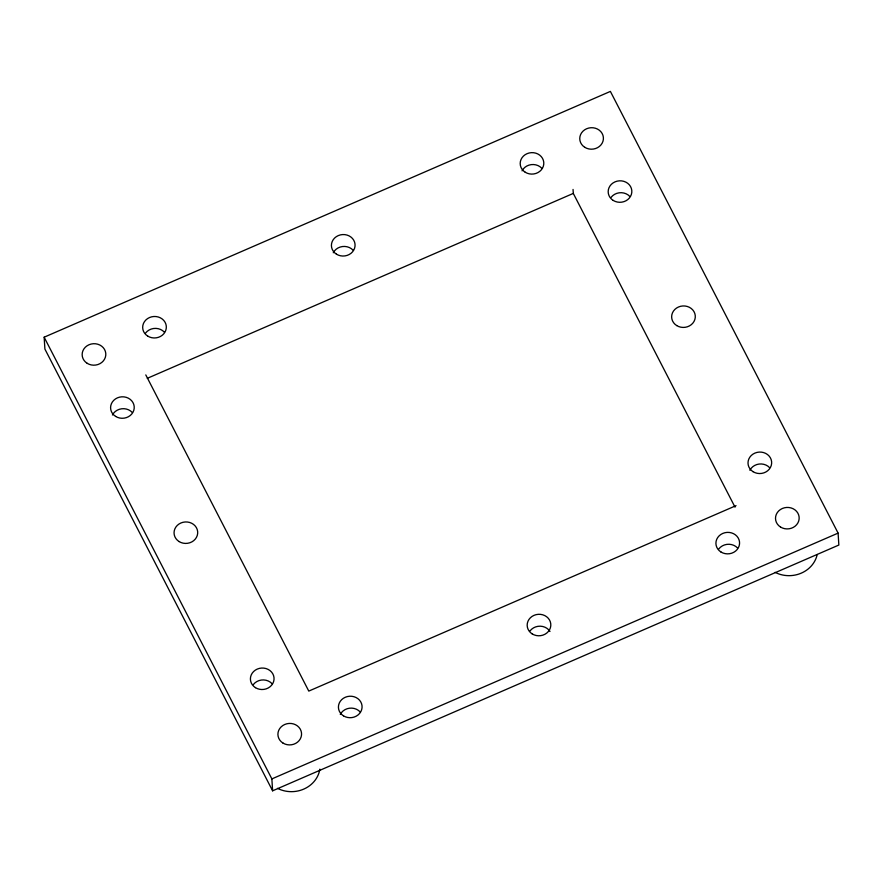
<?xml version="1.0" encoding="UTF-8"?>
<svg xmlns="http://www.w3.org/2000/svg" width="883" height="883" viewBox="0 0 883 883"><rect width="100%" height="100%" fill="white"/><g stroke="black" fill="none" stroke-linecap="round" stroke-linejoin="round"><path stroke-width="1.32" d="M44.15 337.196L610.385 91.413L838.099 533.111L838.85 545.043L272.615 790.815L44.901 349.072L44.15 337.196L271.865 778.916L272.615 790.815M147.306 378.321L573.299 193.41L573.045 189.448M736.036 505.65L308.785 691.091L145.794 374.911M271.865 778.916L838.099 533.111M573.299 193.41L735.031 507.162M817.205 554.502A28.399 25.784 -3.6 0 1 775.131 572.361M319.856 769.159A28.399 25.784 -3.6 0 1 277.527 788.353M340.286 714.424A11.832 10.739 -3.6 0 1 360.076 711.853M718.806 548.939A11.832 10.739 -3.6 0 1 737.559 548.001M749.866 470.264A11.832 10.739 -3.6 0 1 769.656 467.692M253.3 684.612A11.832 10.739 -3.6 0 1 272.052 683.663M522.041 170.838A11.81 10.728 -3.6 0 1 541.798 168.267M145.563 333.057A11.832 10.739 -3.6 0 1 164.315 332.118M112.439 414.999A11.832 10.739 -3.6 0 1 132.229 412.427M611.08 197.373A11.832 10.739 -3.6 0 1 629.833 196.434M333.277 252.759A11.832 10.739 -3.6 0 1 353.068 250.176M530.065 630.87A11.832 10.739 -3.6 0 1 549.999 631.444M87.196 363.321A11.832 10.739 -3.6 0 0 105.772 355.253A11.832 10.739 -3.6 0 0 88.995 344.756A11.832 10.739 -3.6 0 0 87.196 363.321M584.8 147.329A11.832 10.739 -3.6 0 0 603.376 139.26A11.832 10.739 -3.6 0 0 586.599 128.763A11.832 10.739 -3.6 0 0 584.8 147.329M780.55 527.052A11.832 10.739 -3.6 0 0 799.126 518.983A11.832 10.739 -3.6 0 0 782.349 508.487A11.832 10.739 -3.6 0 0 780.55 527.052M282.957 743.045A11.832 10.739 -3.6 0 0 301.522 734.987A11.832 10.739 -3.6 0 0 284.745 724.479A11.832 10.739 -3.6 0 0 282.957 743.045M179.083 541.555A11.832 10.739 -3.6 0 0 197.66 533.498A11.832 10.739 -3.6 0 0 180.883 523.001A11.832 10.739 -3.6 0 0 179.083 541.555M676.687 325.562A11.832 10.739 -3.6 0 0 695.263 317.505A11.832 10.739 -3.6 0 0 678.486 306.997A11.832 10.739 -3.6 0 0 676.687 325.562M753.044 471.677A11.832 10.739 -3.6 0 0 771.621 463.619A11.832 10.739 -3.6 0 0 754.844 453.122A11.832 10.739 -3.6 0 0 753.044 471.677M720.958 551.996A11.832 10.739 -3.6 0 0 739.535 543.928A11.832 10.739 -3.6 0 0 722.758 533.431A11.832 10.739 -3.6 0 0 720.958 551.996M255.452 687.658A11.832 10.739 -3.6 0 0 274.017 679.601A11.832 10.739 -3.6 0 0 257.24 669.093A11.832 10.739 -3.6 0 0 255.452 687.658M343.465 715.837A11.832 10.739 -3.6 0 0 362.041 707.78A11.832 10.739 -3.6 0 0 345.264 697.272A11.832 10.739 -3.6 0 0 343.465 715.837M525.219 172.229A11.81 10.728 -3.6 0 0 543.762 164.183A11.81 10.728 -3.6 0 0 527.008 153.697A11.81 10.728 -3.6 0 0 525.219 172.229M613.221 200.43A11.832 10.739 -3.6 0 0 631.798 192.362A11.832 10.739 -3.6 0 0 615.021 181.865A11.832 10.739 -3.6 0 0 613.221 200.43M147.715 336.103A11.832 10.739 -3.6 0 0 166.291 328.046A11.832 10.739 -3.6 0 0 149.514 317.538A11.832 10.739 -3.6 0 0 147.715 336.103M115.618 416.412A11.832 10.739 -3.6 0 0 134.194 408.354A11.832 10.739 -3.6 0 0 117.417 397.858A11.832 10.739 -3.6 0 0 115.618 416.412M336.456 254.172A11.832 10.739 -3.6 0 0 355.032 246.103A11.832 10.739 -3.6 0 0 338.255 235.606A11.832 10.739 -3.6 0 0 336.456 254.172M532.217 633.917A11.832 10.739 -3.6 0 0 550.782 625.848A11.832 10.739 -3.6 0 0 534.005 615.352A11.832 10.739 -3.6 0 0 532.217 633.917"/></g></svg>
